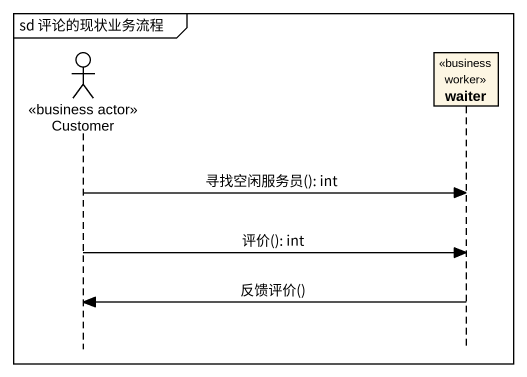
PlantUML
@startuml
mainframe sd 评论的现状业务流程
hide footbox
actor Customer <<business actor>>
participant waiter <<business worker>>

Customer -> waiter : 寻找空闲服务员(): int
Customer -> waiter : 评价(): int
waiter -> Customer : 反馈评价()
@enduml
